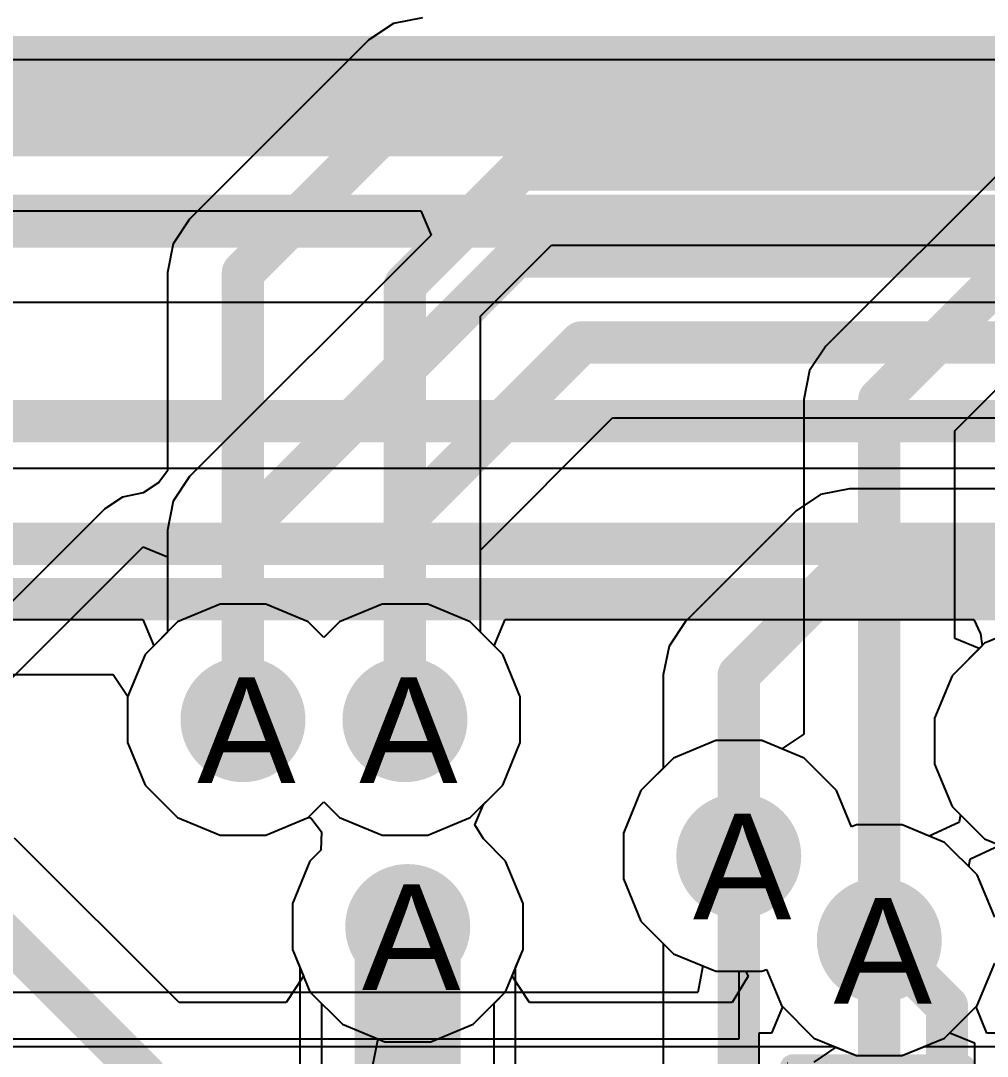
# Model space of a CAD drawing. Header units: inches. Extents: x 0 to 5271, y 0 to 5417.
# Drawn here: x 92.837 to 97.478, y 80.597 to 85.57 of the extents above; entities that cross this region are included whole.
import ezdxf

# ---------------------------------------------------------------- set-up
doc = ezdxf.new("R2010")
doc.units = ezdxf.units.IN
for name, color, linetype in [('Bottom Layer', 5, 'Continuous'), ('Bottom Overlay', 54, 'Continuous'), ('Bottom Paste', 16, 'Continuous'), ('Bottom Solder', 6, 'Continuous'), ('Drill Drawing', 1, 'Continuous'), ('L2_GND1', 16, 'Continuous'), ('L3_SIG1', 76, 'Continuous'), ('L4_PWR', 90, 'Continuous'), ('L5_GND2', 156, 'Continuous'), ('L6_SIG2', 130, 'Continuous'), ('L7_GND3', 216, 'Continuous'), ('Top Layer', 1, 'Continuous'), ('Via Holes', 16, 'Continuous')]:
    doc.layers.add(name, color=color, linetype=linetype)
doc.styles.add('Arial', font='', dxfattribs={"height": 0.2})
doc.styles.get('Arial').set_extended_font_data('Arial')

# ---------------------------------------------------------------- blocks, each defined once
blk = doc.blocks.new('R___0402_B_51')
at = {"layer": 'Bottom Layer'}
for points in [[(-0.2413, 0.3175), (-0.2413, -0.3175), (-0.6985, -0.3175), (-0.6985, 0.3175)], [(0.6985, 0.3175), (0.6985, -0.3175), (0.2413, -0.3175), (0.2413, 0.3175)]]:
    blk.add_hatch(color=5, dxfattribs=at).paths.add_polyline_path(points)
at = {"layer": 'Bottom Paste'}
for points in [[(-0.2413, 0.3175), (-0.2413, -0.3175), (-0.6985, -0.3175), (-0.6985, 0.3175)], [(0.6985, 0.3175), (0.6985, -0.3175), (0.2413, -0.3175), (0.2413, 0.3175)]]:
    blk.add_hatch(color=16, dxfattribs=at).paths.add_polyline_path(points)
at = {"layer": 'Bottom Solder'}
for points in [[(-0.1863, 0.3725), (-0.1863, -0.3725), (-0.7535, -0.3725), (-0.7535, 0.3725)], [(0.7535, 0.3725), (0.7535, -0.3725), (0.1863, -0.3725), (0.1863, 0.3725)]]:
    blk.add_hatch(color=6, dxfattribs=at).paths.add_polyline_path(points)
at = {"layer": 'Bottom Overlay'}
for points in [[(-0.7874, 0.4064, 0.127, 0.127, 0), (-0.7874, -0.4064, 0.127, 0.127, 0)], [(-0.7874, 0.4064, 0.127, 0.127, 0), (0.7874, 0.4064, 0.127, 0.127, 0)], [(0.7874, 0.4064, 0.127, 0.127, 0), (0.7874, -0.4064, 0.127, 0.127, 0)], [(-0.8128, 0.4318, 0.00323, 0.00323, 0), (0.8128, 0.4318, 0.00323, 0.00323, 0)], [(-0.7874, -0.4064, 0.127, 0.127, 0), (0.7874, -0.4064, 0.127, 0.127, 0)]]:
    blk.add_lwpolyline(points, format="xyseb", dxfattribs=at)
for points in [[(-0.8192, 0.4064, 0.0635, 0.0635, 1), (-0.7557, 0.4064, 0.0635, 0.0635, 1)], [(-0.8192, 0.4064, 0.0635, 0.0635, 1), (-0.7557, 0.4064, 0.0635, 0.0635, 1)], [(0.7556, 0.4064, 0.0635, 0.0635, 1), (0.8191, 0.4064, 0.0635, 0.0635, 1)], [(0.7556, 0.4064, 0.0635, 0.0635, 1), (0.8191, 0.4064, 0.0635, 0.0635, 1)], [(-0.8136, 0.4318, 0.00161, 0.00161, 1), (-0.812, 0.4318, 0.00161, 0.00161, 1)], [(0.812, 0.4318, 0.00161, 0.00161, 1), (0.8136, 0.4318, 0.00161, 0.00161, 1)], [(-0.8192, -0.4064, 0.0635, 0.0635, 1), (-0.7557, -0.4064, 0.0635, 0.0635, 1)], [(-0.8192, -0.4064, 0.0635, 0.0635, 1), (-0.7557, -0.4064, 0.0635, 0.0635, 1)], [(0.7556, -0.4064, 0.0635, 0.0635, 1), (0.8191, -0.4064, 0.0635, 0.0635, 1)], [(0.7556, -0.4064, 0.0635, 0.0635, 1), (0.8191, -0.4064, 0.0635, 0.0635, 1)]]:
    blk.add_lwpolyline(points, format="xyseb", close=True, dxfattribs=at)

msp = doc.modelspace()

# ---------------------------------------------------------------- hatches: boundary and pattern name
at = {"layer": 'Bottom Layer'}
h = msp.add_hatch(color=5, dxfattribs=at)
edge = h.paths.add_edge_path()
edge.add_arc((93.9038, 82.2137), 0.3, 0, 360)
h = msp.add_hatch(color=5, dxfattribs=at)
edge = h.paths.add_edge_path()
edge.add_arc((94.6816, 82.2137), 0.3, 0, 360)
h = msp.add_hatch(color=5, dxfattribs=at)
edge = h.paths.add_edge_path()
edge.add_arc((96.2844, 81.5594), 0.3, 0, 360)
h = msp.add_hatch(color=5, dxfattribs=at)
edge = h.paths.add_edge_path()
edge.add_arc((94.6949, 81.2205), 0.3, 0, 360)
h = msp.add_hatch(color=5, dxfattribs=at)
edge = h.paths.add_edge_path()
edge.add_arc((96.9593, 81.1545), 0.3, 0, 360)
at = {"layer": 'L2_GND1'}
h = msp.add_hatch(color=16, dxfattribs=at)
edge = h.paths.add_edge_path()
edge.add_arc((93.9038, 82.2137), 0.3, 0, 360)
h = msp.add_hatch(color=16, dxfattribs=at)
edge = h.paths.add_edge_path()
edge.add_arc((94.6816, 82.2137), 0.3, 0, 360)
h = msp.add_hatch(color=16, dxfattribs=at)
edge = h.paths.add_edge_path()
edge.add_arc((96.2844, 81.5594), 0.3, 0, 360)
h = msp.add_hatch(color=16, dxfattribs=at)
edge = h.paths.add_edge_path()
edge.add_arc((94.6949, 81.2205), 0.3, 0, 360)
h = msp.add_hatch(color=16, dxfattribs=at)
edge = h.paths.add_edge_path()
edge.add_arc((96.9593, 81.1545), 0.3, 0, 360)
at = {"layer": 'L3_SIG1'}
h = msp.add_hatch(color=76, dxfattribs=at)
edge = h.paths.add_edge_path()
edge.add_arc((93.9038, 82.2137), 0.3, 0, 360)
h = msp.add_hatch(color=76, dxfattribs=at)
edge = h.paths.add_edge_path()
edge.add_arc((94.6816, 82.2137), 0.3, 0, 360)
h = msp.add_hatch(color=76, dxfattribs=at)
edge = h.paths.add_edge_path()
edge.add_arc((96.2844, 81.5594), 0.3, 0, 360)
h = msp.add_hatch(color=76, dxfattribs=at)
edge = h.paths.add_edge_path()
edge.add_arc((94.6949, 81.2205), 0.3, 0, 360)
h = msp.add_hatch(color=76, dxfattribs=at)
edge = h.paths.add_edge_path()
edge.add_arc((96.9593, 81.1545), 0.3, 0, 360)
at = {"layer": 'L4_PWR'}
h = msp.add_hatch(color=90, dxfattribs=at)
edge = h.paths.add_edge_path()
edge.add_arc((93.9038, 82.2137), 0.3, 0, 360)
h = msp.add_hatch(color=90, dxfattribs=at)
edge = h.paths.add_edge_path()
edge.add_arc((94.6816, 82.2137), 0.3, 0, 360)
h = msp.add_hatch(color=90, dxfattribs=at)
edge = h.paths.add_edge_path()
edge.add_arc((96.2844, 81.5594), 0.3, 0, 360)
h = msp.add_hatch(color=90, dxfattribs=at)
edge = h.paths.add_edge_path()
edge.add_arc((94.6949, 81.2205), 0.3, 0, 360)
h = msp.add_hatch(color=90, dxfattribs=at)
edge = h.paths.add_edge_path()
edge.add_arc((96.9593, 81.1545), 0.3, 0, 360)
at = {"layer": 'L5_GND2'}
h = msp.add_hatch(color=156, dxfattribs=at)
edge = h.paths.add_edge_path()
edge.add_arc((93.9038, 82.2137), 0.3, 0, 360)
h = msp.add_hatch(color=156, dxfattribs=at)
edge = h.paths.add_edge_path()
edge.add_arc((94.6816, 82.2137), 0.3, 0, 360)
h = msp.add_hatch(color=156, dxfattribs=at)
edge = h.paths.add_edge_path()
edge.add_arc((96.2844, 81.5594), 0.3, 0, 360)
h = msp.add_hatch(color=156, dxfattribs=at)
edge = h.paths.add_edge_path()
edge.add_arc((94.6949, 81.2205), 0.3, 0, 360)
h = msp.add_hatch(color=156, dxfattribs=at)
edge = h.paths.add_edge_path()
edge.add_arc((96.9593, 81.1545), 0.3, 0, 360)
at = {"layer": 'L6_SIG2'}
h = msp.add_hatch(color=130, dxfattribs=at)
edge = h.paths.add_edge_path()
edge.add_arc((93.9038, 82.2137), 0.3, 0, 360)
h = msp.add_hatch(color=130, dxfattribs=at)
edge = h.paths.add_edge_path()
edge.add_arc((94.6816, 82.2137), 0.3, 0, 360)
h = msp.add_hatch(color=130, dxfattribs=at)
edge = h.paths.add_edge_path()
edge.add_arc((96.2844, 81.5594), 0.3, 0, 360)
h = msp.add_hatch(color=130, dxfattribs=at)
edge = h.paths.add_edge_path()
edge.add_arc((94.6949, 81.2205), 0.3, 0, 360)
h = msp.add_hatch(color=130, dxfattribs=at)
edge = h.paths.add_edge_path()
edge.add_arc((96.9593, 81.1545), 0.3, 0, 360)
at = {"layer": 'L7_GND3'}
h = msp.add_hatch(color=216, dxfattribs=at)
edge = h.paths.add_edge_path()
edge.add_arc((93.9038, 82.2137), 0.3, 0, 360)
h = msp.add_hatch(color=216, dxfattribs=at)
edge = h.paths.add_edge_path()
edge.add_arc((94.6816, 82.2137), 0.3, 0, 360)
h = msp.add_hatch(color=216, dxfattribs=at)
edge = h.paths.add_edge_path()
edge.add_arc((96.2844, 81.5594), 0.3, 0, 360)
h = msp.add_hatch(color=216, dxfattribs=at)
edge = h.paths.add_edge_path()
edge.add_arc((94.6949, 81.2205), 0.3, 0, 360)
h = msp.add_hatch(color=216, dxfattribs=at)
edge = h.paths.add_edge_path()
edge.add_arc((96.9593, 81.1545), 0.3, 0, 360)
at = {"layer": 'Top Layer'}
h = msp.add_hatch(color=1, dxfattribs=at)
edge = h.paths.add_edge_path()
edge.add_arc((93.9038, 82.2137), 0.3, 0, 360)
h = msp.add_hatch(color=1, dxfattribs=at)
edge = h.paths.add_edge_path()
edge.add_arc((94.6816, 82.2137), 0.3, 0, 360)
h = msp.add_hatch(color=1, dxfattribs=at)
edge = h.paths.add_edge_path()
edge.add_arc((96.2844, 81.5594), 0.3, 0, 360)
h = msp.add_hatch(color=1, dxfattribs=at)
edge = h.paths.add_edge_path()
edge.add_arc((94.6949, 81.2205), 0.3, 0, 360)
h = msp.add_hatch(color=1, dxfattribs=at)
edge = h.paths.add_edge_path()
edge.add_arc((96.9593, 81.1545), 0.3, 0, 360)
at = {"layer": 'Via Holes'}
h = msp.add_hatch(color=7, dxfattribs=at)
edge = h.paths.add_edge_path()
edge.add_arc((93.9038, 82.2137), 0.15, 0, 360)
h = msp.add_hatch(color=7, dxfattribs=at)
edge = h.paths.add_edge_path()
edge.add_arc((94.6816, 82.2137), 0.15, 0, 360)
h = msp.add_hatch(color=7, dxfattribs=at)
edge = h.paths.add_edge_path()
edge.add_arc((96.2844, 81.5594), 0.15, 0, 360)
h = msp.add_hatch(color=7, dxfattribs=at)
edge = h.paths.add_edge_path()
edge.add_arc((94.6949, 81.2205), 0.15, 0, 360)
h = msp.add_hatch(color=7, dxfattribs=at)
edge = h.paths.add_edge_path()
edge.add_arc((96.9593, 81.1545), 0.15, 0, 360)

# ---------------------------------------------------------------- linework, layer by layer
at = {"layer": 'Bottom Layer'}
for p, q in [((104.6726, 85.383), (91.6691, 85.383)), ((91.8192, 84.6579), (94.7585, 84.6579)), ((94.7585, 84.6579), (94.8071, 84.5406)), ((94.8071, 84.5406), (93.6474, 83.3809)), ((95.0442, 83.0281), (95.6789, 83.6628)), ((95.6789, 83.6628), (104.5239, 83.6628)), ((93.6474, 83.3809), (93.5688, 83.2633)), ((93.5688, 83.2633), (93.5412, 83.1245)), ((93.5412, 83.1245), (93.5412, 83.1245)), ((93.5412, 83.1245), (93.5412, 82.6346)), ((95.0442, 82.6346), (95.0442, 83.0281)), ((97.6684, 82.6651), (97.4648, 82.5808)), ((93.5412, 82.6346), (93.4341, 82.5275)), ((95.1513, 82.5275), (95.0442, 82.6346)), ((97.4648, 82.5808), (97.309, 82.4249)), ((93.4341, 82.5275), (93.3498, 82.3239)), ((95.2356, 82.3239), (95.1513, 82.5275)), ((97.309, 82.4249), (97.2246, 82.2213)), ((93.3498, 82.3239), (93.3498, 82.1035)), ((95.2356, 82.1035), (95.2356, 82.3239)), ((97.2246, 82.2213), (97.2246, 82.0009)), ((93.3498, 82.1035), (93.4341, 81.8999)), ((95.1513, 81.8999), (95.2356, 82.1035)), ((96.1742, 82.1134), (95.9706, 82.0291)), ((96.3946, 82.1134), (96.1742, 82.1134)), ((96.5982, 82.0291), (96.3946, 82.1134)), ((95.9706, 82.0291), (95.8148, 81.8732)), ((96.7541, 81.8732), (96.5982, 82.0291)), ((97.2246, 82.0009), (97.309, 81.7973)), ((93.4341, 81.8999), (93.59, 81.744)), ((95.0581, 81.8067), (95.1513, 81.8999)), ((95.8148, 81.8732), (95.7304, 81.6696)), ((96.8262, 81.699), (96.7541, 81.8732)), ((95.0167, 81.709), (95.0581, 81.8067)), ((97.309, 81.7973), (97.4648, 81.6415)), ((93.59, 81.744), (93.7936, 81.6597)), ((94.014, 81.6597), (94.2176, 81.744)), ((94.2176, 81.744), (94.2292, 81.7425)), ((94.2292, 81.7425), (94.2811, 81.6756)), ((95.0581, 81.6408), (95.0167, 81.709)), ((96.8491, 81.7085), (96.8262, 81.699)), ((97.0695, 81.7085), (96.8491, 81.7085)), ((97.2731, 81.6242), (97.0695, 81.7085)), ((93.7936, 81.6597), (94.014, 81.6597)), ((94.2811, 81.6756), (94.278, 81.5871)), ((95.7304, 81.6696), (95.7304, 81.4492)), ((95.1646, 81.5344), (95.0581, 81.6408)), ((97.429, 81.4683), (97.2731, 81.6242)), ((97.4648, 81.6415), (97.6684, 81.5571)), ((94.278, 81.5871), (94.2253, 81.5344)), ((94.2253, 81.5344), (94.1409, 81.3307)), ((95.2489, 81.3307), (95.1646, 81.5344)), ((97.5133, 81.2647), (97.429, 81.4683)), ((95.7304, 81.4492), (95.8148, 81.2456)), ((94.1409, 81.3307), (94.1409, 81.1103)), ((95.2489, 81.1103), (95.2489, 81.3307)), ((95.8148, 81.2456), (95.9706, 81.0897)), ((94.1409, 81.1103), (94.2253, 80.9067)), ((95.1646, 80.9067), (95.2489, 81.1103)), ((95.9706, 81.0897), (96.1742, 81.0054)), ((96.3946, 81.0054), (96.4175, 81.0149)), ((96.4175, 81.0149), (96.4896, 80.8407)), ((97.429, 80.8407), (97.5133, 81.0443)), ((96.1742, 81.0054), (96.3946, 81.0054)), ((94.2253, 80.9067), (94.2806, 80.8514)), ((95.1093, 80.8514), (95.1646, 80.9067)), ((94.2806, 80.8514), (94.2806, 79.6761)), ((95.1093, 79.8477), (95.1093, 80.8514)), ((96.4949, 80.8355), (96.4423, 80.7085)), ((96.4896, 80.8407), (96.4949, 80.8355)), ((97.4238, 80.8355), (97.429, 80.8407)), ((97.4764, 80.7085), (97.4238, 80.8355)), ((96.4423, 80.7085), (96.3803, 80.7085)), ((96.3803, 80.7085), (96.3803, 79.7005)), ((97.5233, 80.7085), (97.4764, 80.7085))]:
    msp.add_line(p, q, dxfattribs=at)
for points in [[(91.6691, 85.0205, 0.2032, 0.2032, 0), (109.06, 85.0205, 0.2032, 0.2032, 0)], [(93.9038, 83.1245, 0.2032, 0.2032, 0), (95.2167, 84.4375, 0.2032, 0.2032, 0)], [(95.2167, 84.4375, 0.2032, 0.2032, 0), (105.0954, 84.4375, 0.2032, 0.2032, 0)], [(94.6816, 83.1782, 0.2032, 0.2032, 0), (95.5287, 84.0254, 0.2032, 0.2032, 0)], [(95.5287, 84.0254, 0.2032, 0.2032, 0), (105.9886, 84.0254, 0.2032, 0.2032, 0)], [(94.6816, 82.2137, 0.2032, 0.2032, 0), (94.6816, 83.1782, 0.2032, 0.2032, 0)], [(93.9038, 82.2137, 0.2032, 0.2032, 0), (93.9038, 83.1245, 0.2032, 0.2032, 0)], [(94.6949, 79.6761, 0.3048, 0.3048, 0), (94.6949, 81.2205, 0.3048, 0.3048, 0)], [(96.9593, 80.2334, 0.2032, 0.2032, 0), (96.9593, 81.1545, 0.2032, 0.2032, 0)]]:
    msp.add_lwpolyline(points, format="xyseb", dxfattribs=at)
for points in [[(95.1659, 84.4375, 0.1016, 0.1016, 1), (95.2675, 84.4375, 0.1016, 0.1016, 1)], [(95.1659, 84.4375, 0.1016, 0.1016, 1), (95.2675, 84.4375, 0.1016, 0.1016, 1)], [(95.4779, 84.0254, 0.1016, 0.1016, 1), (95.5795, 84.0254, 0.1016, 0.1016, 1)], [(95.4779, 84.0254, 0.1016, 0.1016, 1), (95.5795, 84.0254, 0.1016, 0.1016, 1)], [(94.6308, 83.1782, 0.1016, 0.1016, 1), (94.7324, 83.1782, 0.1016, 0.1016, 1)], [(94.6308, 83.1782, 0.1016, 0.1016, 1), (94.7324, 83.1782, 0.1016, 0.1016, 1)], [(93.853, 83.1245, 0.1016, 0.1016, 1), (93.9546, 83.1245, 0.1016, 0.1016, 1)], [(93.853, 83.1245, 0.1016, 0.1016, 1), (93.9546, 83.1245, 0.1016, 0.1016, 1)], [(93.853, 82.2137, 0.1016, 0.1016, 1), (93.9546, 82.2137, 0.1016, 0.1016, 1)], [(94.6308, 82.2137, 0.1016, 0.1016, 1), (94.7324, 82.2137, 0.1016, 0.1016, 1)], [(94.6187, 81.2205, 0.1524, 0.1524, 1), (94.7711, 81.2205, 0.1524, 0.1524, 1)], [(96.9085, 81.1545, 0.1016, 0.1016, 1), (97.0101, 81.1545, 0.1016, 0.1016, 1)]]:
    msp.add_lwpolyline(points, format="xyseb", close=True, dxfattribs=at)
at = {"layer": 'L2_GND1'}
for p, q in [((60.8031, 84.2194), (110.0858, 84.2194)), ((101.4476, 83.4206), (66.5015, 83.4206)), ((88.8711, 82.6954), (93.4225, 82.6954)), ((93.4225, 82.6954), (93.4751, 82.5684)), ((95.1103, 82.5684), (95.1629, 82.6954)), ((95.1629, 82.6954), (97.4135, 82.6954)), ((97.4135, 82.6954), (97.4445, 82.6261)), ((97.4445, 82.6261), (97.4525, 82.5684)), ((93.4751, 82.5684), (93.4341, 82.5275)), ((95.1513, 82.5275), (95.1103, 82.5684)), ((97.4525, 82.5684), (97.309, 82.4249)), ((93.4341, 82.5275), (93.3498, 82.3239)), ((95.2356, 82.3239), (95.1513, 82.5275)), ((97.309, 82.4249), (97.2246, 82.2213)), ((93.3498, 82.3239), (93.3498, 82.1035)), ((95.2356, 82.1035), (95.2356, 82.3239)), ((97.2246, 82.2213), (97.2246, 82.0009)), ((93.3498, 82.1035), (93.4341, 81.8999)), ((95.1513, 81.8999), (95.2356, 82.1035)), ((96.1742, 82.1134), (95.9706, 82.0291)), ((96.3946, 82.1134), (96.1742, 82.1134)), ((96.5982, 82.0291), (96.3946, 82.1134)), ((95.9706, 82.0291), (95.8148, 81.8732)), ((96.7541, 81.8732), (96.5982, 82.0291)), ((97.2246, 82.0009), (97.309, 81.7973)), ((93.4341, 81.8999), (93.59, 81.744)), ((95.0581, 81.8067), (95.1513, 81.8999)), ((95.8148, 81.8732), (95.7304, 81.6696)), ((96.8262, 81.699), (96.7541, 81.8732)), ((95.0167, 81.709), (95.0581, 81.8067)), ((97.309, 81.7973), (97.4648, 81.6415)), ((93.59, 81.744), (93.7936, 81.6597)), ((94.014, 81.6597), (94.2176, 81.744)), ((94.2176, 81.744), (94.2292, 81.7425)), ((94.2292, 81.7425), (94.2811, 81.6756)), ((95.0581, 81.6408), (95.0167, 81.709)), ((96.8491, 81.7085), (96.8262, 81.699)), ((97.0695, 81.7085), (96.8491, 81.7085)), ((97.2731, 81.6242), (97.0695, 81.7085)), ((93.7936, 81.6597), (94.014, 81.6597)), ((94.2811, 81.6756), (94.278, 81.5871)), ((95.7304, 81.6696), (95.7304, 81.4492)), ((95.1646, 81.5344), (95.0581, 81.6408)), ((97.429, 81.4683), (97.2731, 81.6242)), ((97.4648, 81.6415), (97.6684, 81.5571)), ((94.278, 81.5871), (94.2253, 81.5344)), ((94.2253, 81.5344), (94.1409, 81.3307)), ((95.2489, 81.3307), (95.1646, 81.5344)), ((97.5133, 81.2647), (97.429, 81.4683)), ((95.7304, 81.4492), (95.8148, 81.2456)), ((94.1409, 81.3307), (94.1409, 81.1103)), ((95.2489, 81.1103), (95.2489, 81.3307)), ((95.8148, 81.2456), (95.9706, 81.0897)), ((94.1409, 81.1103), (94.2253, 80.9067)), ((95.1646, 80.9067), (95.2489, 81.1103)), ((95.9706, 81.0897), (96.1742, 81.0054)), ((96.3946, 81.0054), (96.4175, 81.0149)), ((96.4175, 81.0149), (96.4896, 80.8407)), ((97.429, 80.8407), (97.5133, 81.0443)), ((96.1742, 81.0054), (96.3946, 81.0054)), ((94.2253, 80.9067), (94.3811, 80.7509)), ((95.0087, 80.7509), (95.1646, 80.9067)), ((96.4896, 80.8407), (96.6455, 80.6849)), ((97.2731, 80.6849), (97.429, 80.8407)), ((94.3811, 80.7509), (94.5847, 80.6665)), ((94.8051, 80.6665), (95.0087, 80.7509)), ((94.5847, 80.6665), (94.8051, 80.6665)), ((96.6455, 80.6849), (96.8491, 80.6005)), ((97.0695, 80.6005), (97.2731, 80.6849)), ((96.8491, 80.6005), (97.0695, 80.6005))]:
    msp.add_line(p, q, dxfattribs=at)
for points in [[(52.6306, 85.1916, 0.2032, 0.2032, 0), (109.9903, 85.1916, 0.2032, 0.2032, 0)], [(61.7521, 84.582, 0.2032, 0.2032, 0), (110.236, 84.582, 0.2032, 0.2032, 0)], [(68.2991, 83.058, 0.2032, 0.2032, 0), (101.4476, 83.058, 0.2032, 0.2032, 0)]]:
    msp.add_lwpolyline(points, format="xyseb", dxfattribs=at)
at = {"layer": 'L3_SIG1'}
for p, q in [((93.7936, 82.7677), (93.59, 82.6833)), ((94.014, 82.7677), (93.7936, 82.7677)), ((94.2176, 82.6833), (94.014, 82.7677)), ((94.5714, 82.7677), (94.3678, 82.6833)), ((94.7918, 82.7677), (94.5714, 82.7677)), ((94.9954, 82.6833), (94.7918, 82.7677)), ((93.59, 82.6833), (93.4341, 82.5275)), ((94.2927, 82.6083), (94.2176, 82.6833)), ((94.3678, 82.6833), (94.2927, 82.6083)), ((95.1513, 82.5275), (94.9954, 82.6833)), ((97.6684, 82.6651), (97.4648, 82.5808)), ((97.4648, 82.5808), (97.309, 82.4249)), ((93.4341, 82.5275), (93.3498, 82.3239)), ((95.2356, 82.3239), (95.1513, 82.5275)), ((97.309, 82.4249), (97.2246, 82.2213)), ((93.3498, 82.3239), (93.3498, 82.1035)), ((95.2356, 82.1035), (95.2356, 82.3239)), ((97.2246, 82.2213), (97.2246, 82.0009)), ((93.3498, 82.1035), (93.4341, 81.8999)), ((95.1513, 81.8999), (95.2356, 82.1035)), ((96.1742, 82.1134), (95.9706, 82.0291)), ((96.3946, 82.1134), (96.1742, 82.1134)), ((96.5982, 82.0291), (96.3946, 82.1134)), ((95.9706, 82.0291), (95.8148, 81.8732)), ((96.7541, 81.8732), (96.5982, 82.0291)), ((97.2246, 82.0009), (97.309, 81.7973)), ((93.4341, 81.8999), (93.59, 81.744)), ((95.0581, 81.8067), (95.1513, 81.8999)), ((95.8148, 81.8732), (95.7304, 81.6696)), ((96.8262, 81.699), (96.7541, 81.8732)), ((95.0167, 81.709), (95.0581, 81.8067)), ((97.309, 81.7973), (97.3493, 81.757)), ((97.3493, 81.757), (97.3425, 81.7225)), ((93.59, 81.744), (93.7936, 81.6597)), ((94.014, 81.6597), (94.2176, 81.744)), ((94.2176, 81.744), (94.2292, 81.7425)), ((94.2292, 81.7425), (94.2811, 81.6756)), ((95.0581, 81.6408), (95.0167, 81.709)), ((96.8491, 81.7085), (96.8262, 81.699)), ((97.0695, 81.7085), (96.8491, 81.7085)), ((97.1995, 81.6547), (97.0695, 81.7085)), ((97.3411, 81.7206), (97.1995, 81.6547)), ((97.3425, 81.7225), (97.3411, 81.7206)), ((93.7936, 81.6597), (94.014, 81.6597)), ((94.2811, 81.6756), (94.278, 81.5871)), ((95.7304, 81.6696), (95.7304, 81.4492)), ((95.1646, 81.5344), (95.0581, 81.6408)), ((94.278, 81.5871), (94.2253, 81.5344)), ((94.2253, 81.5344), (94.1409, 81.3307)), ((95.2489, 81.3307), (95.1646, 81.5344)), ((95.7304, 81.4492), (95.8148, 81.2456)), ((94.1409, 81.3307), (94.1409, 81.1103)), ((95.2489, 81.1103), (95.2489, 81.3307)), ((95.8148, 81.2456), (95.9219, 81.1385)), ((94.1409, 81.1103), (94.177, 81.0233)), ((95.2129, 81.0233), (95.2489, 81.1103)), ((95.9219, 81.1385), (95.9219, 78.5647)), ((94.177, 81.0233), (94.177, 80.2791)), ((95.2129, 80.0645), (95.2129, 81.0233)), ((97.2731, 80.6849), (97.2987, 80.7105)), ((97.2987, 80.7105), (97.4161, 80.6619)), ((97.0695, 80.6005), (97.2731, 80.6849)), ((97.4161, 80.6619), (97.4161, 80.1583)), ((96.647, 80.5699), (96.7526, 80.6405)), ((96.7526, 80.6405), (96.8491, 80.6005)), ((96.8491, 80.6005), (97.0695, 80.6005))]:
    msp.add_line(p, q, dxfattribs=at)
for points in [[(96.2844, 78.4145, 0.2032, 0.2032, 0), (96.2844, 81.5594, 0.2032, 0.2032, 0)], [(94.6949, 80.0645, 0.508, 0.508, 0), (94.6949, 81.2205, 0.508, 0.508, 0)]]:
    msp.add_lwpolyline(points, format="xyseb", dxfattribs=at)
for points in [[(96.2336, 81.5594, 0.1016, 0.1016, 1), (96.3352, 81.5594, 0.1016, 0.1016, 1)], [(94.5679, 81.2205, 0.254, 0.254, 1), (94.8219, 81.2205, 0.254, 0.254, 1)]]:
    msp.add_lwpolyline(points, format="xyseb", close=True, dxfattribs=at)
at = {"layer": 'L4_PWR'}
for p, q in [((93.7936, 82.7677), (93.59, 82.6833)), ((94.014, 82.7677), (93.7936, 82.7677)), ((94.2176, 82.6833), (94.014, 82.7677)), ((94.5714, 82.7677), (94.3678, 82.6833)), ((94.7918, 82.7677), (94.5714, 82.7677)), ((94.9954, 82.6833), (94.7918, 82.7677)), ((93.59, 82.6833), (93.4341, 82.5275)), ((94.2927, 82.6083), (94.2176, 82.6833)), ((94.3678, 82.6833), (94.2927, 82.6083)), ((95.1513, 82.5275), (94.9954, 82.6833)), ((97.6684, 82.6651), (97.4648, 82.5808)), ((97.4648, 82.5808), (97.309, 82.4249)), ((93.4341, 82.5275), (93.3498, 82.3239)), ((95.2356, 82.3239), (95.1513, 82.5275)), ((97.309, 82.4249), (97.2246, 82.2213)), ((93.3498, 82.3239), (93.3498, 82.1035)), ((95.2356, 82.1035), (95.2356, 82.3239)), ((97.2246, 82.2213), (97.2246, 82.0009)), ((93.3498, 82.1035), (93.4341, 81.8999)), ((95.1513, 81.8999), (95.2356, 82.1035)), ((96.1742, 82.1134), (95.9706, 82.0291)), ((96.3946, 82.1134), (96.1742, 82.1134)), ((96.5982, 82.0291), (96.3946, 82.1134)), ((95.9706, 82.0291), (95.8148, 81.8732)), ((96.7541, 81.8732), (96.5982, 82.0291)), ((97.2246, 82.0009), (97.309, 81.7973)), ((93.4341, 81.8999), (93.59, 81.744)), ((94.9954, 81.744), (95.1513, 81.8999)), ((95.8148, 81.8732), (95.7304, 81.6696)), ((96.8262, 81.699), (96.7541, 81.8732)), ((94.2176, 81.744), (94.2927, 81.8191)), ((94.2927, 81.8191), (94.3678, 81.744)), ((97.309, 81.7973), (97.4648, 81.6415)), ((93.59, 81.744), (93.7936, 81.6597)), ((94.014, 81.6597), (94.2176, 81.744)), ((94.3678, 81.744), (94.5714, 81.6597)), ((94.7918, 81.6597), (94.9954, 81.744)), ((96.8491, 81.7085), (96.8262, 81.699)), ((97.0695, 81.7085), (96.8491, 81.7085)), ((97.2731, 81.6242), (97.0695, 81.7085)), ((93.7936, 81.6597), (94.014, 81.6597)), ((94.5714, 81.6597), (94.7918, 81.6597)), ((95.7304, 81.6696), (95.7304, 81.4492)), ((97.429, 81.4683), (97.2731, 81.6242)), ((97.4648, 81.6415), (97.6684, 81.5571)), ((97.5133, 81.2647), (97.429, 81.4683)), ((95.7304, 81.4492), (95.8148, 81.2456)), ((95.8148, 81.2456), (95.9706, 81.0897)), ((95.9706, 81.0897), (96.1125, 81.031)), ((96.1125, 81.031), (96.0872, 80.904)), ((96.0872, 80.904), (92.0023, 80.904)), ((91.8005, 80.645), (96.7417, 80.645)), ((96.7417, 80.645), (96.8491, 80.6005)), ((97.0695, 80.6005), (97.1769, 80.645)), ((97.1769, 80.645), (99.3265, 80.645)), ((96.8491, 80.6005), (97.0695, 80.6005))]:
    msp.add_line(p, q, dxfattribs=at)
at = {"layer": 'L5_GND2'}
for p, q in [((98.4988, 85.8036), (96.7029, 84.0077)), ((97.3219, 83.6011), (98.9054, 85.1846)), ((96.7029, 84.0077), (96.6243, 83.8901)), ((96.6243, 83.8901), (96.5967, 83.7513)), ((96.5967, 83.7513), (96.5967, 83.7513)), ((96.5967, 83.7513), (96.5967, 82.144)), ((97.3219, 82.6038), (97.3219, 83.6011)), ((93.7936, 82.7677), (93.59, 82.6833)), ((94.014, 82.7677), (93.7936, 82.7677)), ((94.2176, 82.6833), (94.014, 82.7677)), ((94.5714, 82.7677), (94.3678, 82.6833)), ((94.7918, 82.7677), (94.5714, 82.7677)), ((94.9954, 82.6833), (94.7918, 82.7677)), ((93.59, 82.6833), (93.4341, 82.5275)), ((94.2927, 82.6083), (94.2176, 82.6833)), ((94.3678, 82.6833), (94.2927, 82.6083)), ((95.1513, 82.5275), (94.9954, 82.6833)), ((97.6684, 82.6651), (97.4648, 82.5808)), ((97.4392, 82.5552), (97.3219, 82.6038)), ((97.4648, 82.5808), (97.4392, 82.5552)), ((93.4341, 82.5275), (93.3498, 82.3239)), ((95.2356, 82.3239), (95.1513, 82.5275)), ((93.3498, 82.3239), (93.3498, 82.1035)), ((95.2356, 82.1035), (95.2356, 82.3239)), ((93.3498, 82.1035), (93.4341, 81.8999)), ((95.1513, 81.8999), (95.2356, 82.1035)), ((96.1742, 82.1134), (95.9706, 82.0291)), ((96.3946, 82.1134), (96.1742, 82.1134)), ((96.4911, 82.0734), (96.3946, 82.1134)), ((96.5967, 82.144), (96.4911, 82.0734)), ((95.9706, 82.0291), (95.8148, 81.8732)), ((93.4341, 81.8999), (93.59, 81.744)), ((95.0581, 81.8067), (95.1513, 81.8999)), ((95.8148, 81.8732), (95.7304, 81.6696)), ((95.0167, 81.709), (95.0581, 81.8067)), ((93.59, 81.744), (93.7936, 81.6597)), ((94.014, 81.6597), (94.2176, 81.744)), ((94.2176, 81.744), (94.2292, 81.7425)), ((94.2292, 81.7425), (94.2811, 81.6756)), ((95.0581, 81.6408), (95.0167, 81.709)), ((93.7936, 81.6597), (94.014, 81.6597)), ((94.2811, 81.6756), (94.278, 81.5871)), ((95.7304, 81.6696), (95.7304, 81.4492)), ((95.1646, 81.5344), (95.0581, 81.6408)), ((97.3968, 81.5451), (97.5385, 81.611)), ((94.278, 81.5871), (94.2253, 81.5344)), ((94.2253, 81.5344), (94.1409, 81.3307)), ((95.2489, 81.3307), (95.1646, 81.5344)), ((97.3886, 81.5087), (97.3955, 81.5432)), ((97.429, 81.4683), (97.3886, 81.5087)), ((97.3955, 81.5432), (97.3968, 81.5451)), ((97.5133, 81.2647), (97.429, 81.4683)), ((95.7304, 81.4492), (95.8148, 81.2456)), ((94.1409, 81.3307), (94.1409, 81.1103)), ((95.2489, 81.1103), (95.2489, 81.3307)), ((95.8148, 81.2456), (95.9706, 81.0897)), ((94.1409, 81.1103), (94.2253, 80.9067)), ((95.1646, 80.9067), (95.2489, 81.1103)), ((95.9706, 81.0897), (96.1742, 81.0054)), ((96.3946, 81.0054), (96.4175, 81.0149)), ((96.4175, 81.0149), (96.4896, 80.8407)), ((97.429, 80.8407), (97.5133, 81.0443)), ((96.1742, 81.0054), (96.3946, 81.0054)), ((94.2253, 80.9067), (94.3811, 80.7509)), ((95.0087, 80.7509), (95.1646, 80.9067)), ((96.4896, 80.8407), (96.6455, 80.6849)), ((97.2731, 80.6849), (97.429, 80.8407)), ((94.3811, 80.7509), (94.5847, 80.6665)), ((94.8051, 80.6665), (95.0087, 80.7509)), ((94.5847, 80.6665), (94.8051, 80.6665)), ((96.6455, 80.6849), (96.8491, 80.6005)), ((97.0695, 80.6005), (97.2731, 80.6849)), ((96.8491, 80.6005), (97.0695, 80.6005))]:
    msp.add_line(p, q, dxfattribs=at)
for points in [[(96.9593, 83.7513, 0.2032, 0.2032, 0), (98.7552, 85.5472, 0.2032, 0.2032, 0)], [(96.9593, 81.1545, 0.2032, 0.2032, 0), (96.9593, 83.7513, 0.2032, 0.2032, 0)]]:
    msp.add_lwpolyline(points, format="xyseb", dxfattribs=at)
for points in [[(96.9085, 83.7513, 0.1016, 0.1016, 1), (97.0101, 83.7513, 0.1016, 0.1016, 1)], [(96.9085, 83.7513, 0.1016, 0.1016, 1), (97.0101, 83.7513, 0.1016, 0.1016, 1)], [(96.9085, 81.1545, 0.1016, 0.1016, 1), (97.0101, 81.1545, 0.1016, 0.1016, 1)]]:
    msp.add_lwpolyline(points, format="xyseb", close=True, dxfattribs=at)
at = {"layer": 'L6_SIG2'}
for p, q in [((89.2389, 82.4305), (93.2797, 82.4305)), ((93.2797, 82.4305), (93.3502, 82.3249)), ((93.3502, 82.3249), (93.3498, 82.3239)), ((93.3498, 82.3239), (93.3498, 82.1035)), ((93.3498, 82.1035), (93.4341, 81.8999)), ((93.4341, 81.8999), (93.59, 81.744)), ((93.59, 81.744), (93.7936, 81.6597)), ((94.014, 81.6597), (94.2176, 81.744)), ((94.2176, 81.744), (94.2292, 81.7425)), ((94.2292, 81.7425), (94.2811, 81.6756)), ((93.7936, 81.6597), (94.014, 81.6597)), ((94.2811, 81.6756), (94.278, 81.5871)), ((94.278, 81.5871), (94.2253, 81.5344)), ((94.2253, 81.5344), (94.1409, 81.3307)), ((94.1409, 81.3307), (94.1409, 81.1103)), ((94.1409, 81.1103), (94.2253, 80.9067)), ((94.2253, 80.9067), (94.3811, 80.7509)), ((94.3811, 80.7509), (94.5511, 80.6805)), ((94.5511, 80.6805), (94.5258, 80.5535))]:
    msp.add_line(p, q, dxfattribs=at)
for points in [[(61.1172, 85.3948, 0.2032, 0.2032, 0), (119.8372, 85.3948, 0.2032, 0.2032, 0)], [(53.9081, 84.6328, 0.2032, 0.2032, 0), (111.6655, 84.6328, 0.2032, 0.2032, 0)], [(67.6435, 83.6479, 0.2032, 0.2032, 0), (118.1388, 83.6479, 0.2032, 0.2032, 0)], [(61.155, 82.7931, 0.2032, 0.2032, 0), (116.2783, 82.7931, 0.2032, 0.2032, 0)]]:
    msp.add_lwpolyline(points, format="xyseb", dxfattribs=at)
at = {"layer": 'L7_GND3'}
for p, q in [((93.7936, 82.7677), (93.59, 82.6833)), ((94.014, 82.7677), (93.7936, 82.7677)), ((94.2176, 82.6833), (94.014, 82.7677)), ((94.5714, 82.7677), (94.3678, 82.6833)), ((94.7918, 82.7677), (94.5714, 82.7677)), ((94.9954, 82.6833), (94.7918, 82.7677)), ((93.59, 82.6833), (93.4341, 82.5275)), ((94.2927, 82.6083), (94.2176, 82.6833)), ((94.3678, 82.6833), (94.2927, 82.6083)), ((95.1513, 82.5275), (94.9954, 82.6833)), ((97.6684, 82.6651), (97.4648, 82.5808)), ((97.4648, 82.5808), (97.309, 82.4249)), ((93.4341, 82.5275), (93.3498, 82.3239)), ((95.2356, 82.3239), (95.1513, 82.5275)), ((97.309, 82.4249), (97.2246, 82.2213)), ((93.3498, 82.3239), (93.3498, 82.1035)), ((95.2356, 82.1035), (95.2356, 82.3239)), ((97.2246, 82.2213), (97.2246, 82.0009)), ((93.3498, 82.1035), (93.4341, 81.8999)), ((95.1513, 81.8999), (95.2356, 82.1035)), ((96.1742, 82.1134), (95.9706, 82.0291)), ((96.3946, 82.1134), (96.1742, 82.1134)), ((96.5982, 82.0291), (96.3946, 82.1134)), ((95.9706, 82.0291), (95.8148, 81.8732)), ((96.7541, 81.8732), (96.5982, 82.0291)), ((97.2246, 82.0009), (97.309, 81.7973)), ((93.4341, 81.8999), (93.59, 81.744)), ((95.0581, 81.8067), (95.1513, 81.8999)), ((95.8148, 81.8732), (95.7304, 81.6696)), ((96.8262, 81.699), (96.7541, 81.8732)), ((95.0167, 81.709), (95.0581, 81.8067)), ((97.309, 81.7973), (97.4648, 81.6415)), ((93.59, 81.744), (93.7936, 81.6597)), ((94.014, 81.6597), (94.2176, 81.744)), ((94.2176, 81.744), (94.2292, 81.7425)), ((94.2292, 81.7425), (94.2811, 81.6756)), ((95.0581, 81.6408), (95.0167, 81.709)), ((96.8491, 81.7085), (96.8262, 81.699)), ((97.0695, 81.7085), (96.8491, 81.7085)), ((97.2731, 81.6242), (97.0695, 81.7085)), ((93.7936, 81.6597), (94.014, 81.6597)), ((94.2811, 81.6756), (94.278, 81.5871)), ((95.7304, 81.6696), (95.7304, 81.4492)), ((93.5968, 80.8552), (92.8068, 81.6452)), ((95.1646, 81.5344), (95.0581, 81.6408)), ((97.429, 81.4683), (97.2731, 81.6242)), ((97.4648, 81.6415), (97.6684, 81.5571)), ((94.278, 81.5871), (94.2253, 81.5344)), ((94.2253, 81.5344), (94.1409, 81.3307)), ((95.2489, 81.3307), (95.1646, 81.5344)), ((97.5133, 81.2647), (97.429, 81.4683)), ((95.7304, 81.4492), (95.8148, 81.2456)), ((94.1409, 81.3307), (94.1409, 81.1103)), ((95.2489, 81.1103), (95.2489, 81.3307)), ((95.8148, 81.2456), (95.9706, 81.0897)), ((94.1409, 81.1103), (94.194, 80.9822)), ((95.1958, 80.9822), (95.2489, 81.1103)), ((95.9706, 81.0897), (96.1742, 81.0054)), ((94.194, 80.9822), (94.1109, 80.8552)), ((95.279, 80.8552), (95.1958, 80.9822)), ((96.1742, 81.0054), (96.317, 81.0054)), ((96.3294, 80.9822), (96.2533, 80.8552)), ((96.317, 81.0054), (96.3294, 80.9822)), ((94.1109, 80.8552), (93.5968, 80.8552)), ((96.2533, 80.8552), (95.279, 80.8552))]:
    msp.add_line(p, q, dxfattribs=at)
msp.add_lwpolyline([(92.2528, 81.6864, 0.2032, 0.2032, 0), (93.4466, 80.4926, 0.2032, 0.2032, 0)], format="xyseb", dxfattribs=at)
at = {"layer": 'Top Layer'}
for p, q in [((94.7652, 85.5847), (94.6264, 85.5571)), ((94.6264, 85.5571), (94.5088, 85.4785)), ((94.5088, 85.4785), (93.6474, 84.6171)), ((94.5088, 85.4785), (94.5088, 85.4785)), ((93.6474, 84.6171), (93.5688, 84.4995)), ((93.5688, 84.4995), (93.5412, 84.3608)), ((95.0442, 84.1513), (95.3853, 84.4925)), ((95.3853, 84.4925), (102.6757, 84.4925)), ((93.5412, 84.3608), (93.5412, 84.3608)), ((93.5412, 84.3608), (93.5412, 83.409)), ((95.0442, 82.6346), (95.0442, 84.1513)), ((93.5412, 83.409), (93.4993, 83.353)), ((93.4993, 83.353), (93.4239, 83.3028)), ((93.4239, 83.3028), (93.3248, 83.2831)), ((96.8164, 83.323), (96.6776, 83.2954)), ((104.0184, 83.323), (96.8164, 83.323)), ((96.8164, 83.323), (96.8164, 83.323)), ((93.3248, 83.2831), (93.2408, 83.227)), ((96.6776, 83.2954), (96.56, 83.2168)), ((93.2408, 83.227), (92.5393, 82.5255)), ((96.56, 83.2168), (96.0281, 82.6848)), ((96.56, 83.2168), (96.56, 83.2168)), ((92.7225, 82.3424), (93.4239, 83.0438)), ((93.4239, 83.0438), (93.5412, 82.9952)), ((93.5412, 82.9952), (93.5412, 82.6346)), ((96.0281, 82.6848), (95.9495, 82.5672)), ((93.5412, 82.6346), (93.4341, 82.5275)), ((95.1513, 82.5275), (95.0442, 82.6346)), ((95.9495, 82.5672), (95.9219, 82.4284)), ((93.4341, 82.5275), (93.3498, 82.3239)), ((95.2356, 82.3239), (95.1513, 82.5275)), ((95.9219, 82.4284), (95.9219, 82.4284)), ((95.9219, 82.4284), (95.9219, 81.9803)), ((93.3498, 82.3239), (93.3498, 82.1035)), ((95.2356, 82.1035), (95.2356, 82.3239)), ((93.3498, 82.1035), (93.4341, 81.8999)), ((95.1513, 81.8999), (95.2356, 82.1035)), ((95.9219, 81.9803), (95.8148, 81.8732)), ((93.4341, 81.8999), (93.59, 81.744)), ((94.9954, 81.744), (95.1513, 81.8999)), ((95.8148, 81.8732), (95.7304, 81.6696)), ((94.2176, 81.744), (94.2927, 81.8191)), ((94.2927, 81.8191), (94.3678, 81.744)), ((93.59, 81.744), (93.7936, 81.6597)), ((94.014, 81.6597), (94.2176, 81.744)), ((94.3678, 81.744), (94.5714, 81.6597)), ((94.7918, 81.6597), (94.9954, 81.744)), ((93.7936, 81.6597), (94.014, 81.6597)), ((94.5714, 81.6597), (94.7918, 81.6597)), ((95.7304, 81.6696), (95.7304, 81.4492)), ((95.7304, 81.4492), (95.8148, 81.2456)), ((95.8148, 81.2456), (95.9706, 81.0897)), ((95.9706, 81.0897), (96.1742, 81.0054)), ((96.1742, 81.0054), (96.2844, 81.0054)), ((96.2844, 81.0054), (96.2844, 80.68)), ((96.2844, 80.68), (92.7225, 80.68))]:
    msp.add_line(p, q, dxfattribs=at)
for points in [[(93.9038, 84.3608, 0.2032, 0.2032, 0), (94.7652, 85.2221, 0.2032, 0.2032, 0)], [(94.7652, 85.2221, 0.2032, 0.2032, 0), (102.3051, 85.2221, 0.2032, 0.2032, 0)], [(94.6816, 84.3015, 0.2032, 0.2032, 0), (95.2352, 84.8551, 0.2032, 0.2032, 0)], [(95.2352, 84.8551, 0.2032, 0.2032, 0), (102.6757, 84.8551, 0.2032, 0.2032, 0)], [(93.9038, 82.2137, 0.2032, 0.2032, 0), (93.9038, 84.3608, 0.2032, 0.2032, 0)], [(94.6816, 82.2137, 0.2032, 0.2032, 0), (94.6816, 84.3015, 0.2032, 0.2032, 0)], [(96.2844, 82.4284, 0.2032, 0.2032, 0), (96.8164, 82.9604, 0.2032, 0.2032, 0)], [(96.8164, 82.9604, 0.2032, 0.2032, 0), (104.1686, 82.9604, 0.2032, 0.2032, 0)], [(96.2844, 81.5594, 0.2032, 0.2032, 0), (96.2844, 82.4284, 0.2032, 0.2032, 0)], [(96.9593, 81.1545, 0.2032, 0.2032, 0), (96.967, 81.1545, 0.2032, 0.2032, 0)], [(96.967, 81.1545, 0.2032, 0.2032, 0), (97.2844, 80.8371, 0.2032, 0.2032, 0)], [(97.2844, 79.426, 0.2032, 0.2032, 0), (97.2844, 80.8371, 0.2032, 0.2032, 0)]]:
    msp.add_lwpolyline(points, format="xyseb", dxfattribs=at)
for points in [[(94.7144, 85.2221, 0.1016, 0.1016, 1), (94.816, 85.2221, 0.1016, 0.1016, 1)], [(94.7144, 85.2221, 0.1016, 0.1016, 1), (94.816, 85.2221, 0.1016, 0.1016, 1)], [(95.1844, 84.8551, 0.1016, 0.1016, 1), (95.286, 84.8551, 0.1016, 0.1016, 1)], [(95.1844, 84.8551, 0.1016, 0.1016, 1), (95.286, 84.8551, 0.1016, 0.1016, 1)], [(93.853, 84.3608, 0.1016, 0.1016, 1), (93.9546, 84.3608, 0.1016, 0.1016, 1)], [(93.853, 84.3608, 0.1016, 0.1016, 1), (93.9546, 84.3608, 0.1016, 0.1016, 1)], [(94.6308, 84.3015, 0.1016, 0.1016, 1), (94.7324, 84.3015, 0.1016, 0.1016, 1)], [(94.6308, 84.3015, 0.1016, 0.1016, 1), (94.7324, 84.3015, 0.1016, 0.1016, 1)], [(96.7656, 82.9604, 0.1016, 0.1016, 1), (96.8672, 82.9604, 0.1016, 0.1016, 1)], [(96.7656, 82.9604, 0.1016, 0.1016, 1), (96.8672, 82.9604, 0.1016, 0.1016, 1)], [(96.2336, 82.4284, 0.1016, 0.1016, 1), (96.3352, 82.4284, 0.1016, 0.1016, 1)], [(96.2336, 82.4284, 0.1016, 0.1016, 1), (96.3352, 82.4284, 0.1016, 0.1016, 1)], [(93.853, 82.2137, 0.1016, 0.1016, 1), (93.9546, 82.2137, 0.1016, 0.1016, 1)], [(94.6308, 82.2137, 0.1016, 0.1016, 1), (94.7324, 82.2137, 0.1016, 0.1016, 1)], [(96.2336, 81.5594, 0.1016, 0.1016, 1), (96.3352, 81.5594, 0.1016, 0.1016, 1)], [(96.9085, 81.1545, 0.1016, 0.1016, 1), (97.0101, 81.1545, 0.1016, 0.1016, 1)], [(96.9162, 81.1545, 0.1016, 0.1016, 1), (97.0178, 81.1545, 0.1016, 0.1016, 1)], [(96.9162, 81.1545, 0.1016, 0.1016, 1), (97.0178, 81.1545, 0.1016, 0.1016, 1)], [(97.2336, 80.8371, 0.1016, 0.1016, 1), (97.3352, 80.8371, 0.1016, 0.1016, 1)], [(97.2336, 80.8371, 0.1016, 0.1016, 1), (97.3352, 80.8371, 0.1016, 0.1016, 1)]]:
    msp.add_lwpolyline(points, format="xyseb", close=True, dxfattribs=at)

# ---------------------------------------------------------------- block references
at = {"rotation": 90}
msp.add_blockref('R___0402_B_51', (96.9518, 79.756), dxfattribs=at)

# ---------------------------------------------------------------- texts
at = {"layer": 'Drill Drawing', "style": 'Arial'}
for p in [(93.6837, 81.909), (94.4615, 81.909), (96.0644, 81.2547), (94.4749, 80.9158), (96.7392, 80.8498)]:
    msp.add_text('A', height=0.508, dxfattribs=at).set_placement(p)

doc.saveas('drawing.dxf')
